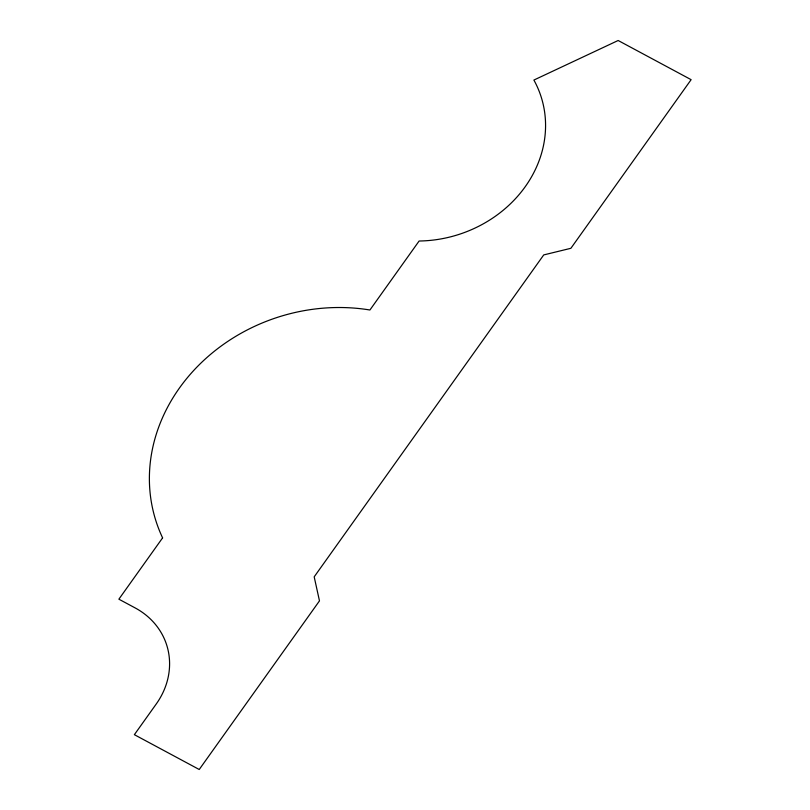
<?xml version="1.0" encoding="UTF-8"?>
<svg xmlns="http://www.w3.org/2000/svg" width="810" height="810" viewBox="0 0 810 810"><rect width="100%" height="100%" fill="white"/><g stroke="black" fill="none" stroke-linecap="round" stroke-linejoin="round"><path stroke-width="1.21" d="M162.597 537.87L118.878 599.187L135.088 607.885A79.107 69.518 -18.2 0 1 156.229 704.022L134.369 734.68L199.23 769.5L319.474 600.878L314.189 576.841L543.733 254.917L570.888 248.295L691.122 79.674L618.151 40.5L533.891 80.058A120.406 105.816 -18.2 0 1 419.114 241.015L369.927 309.997A178.271 156.664 -18.2 0 0 192.841 371.425A178.271 156.664 -18.2 0 0 162.597 537.87"/></g></svg>
